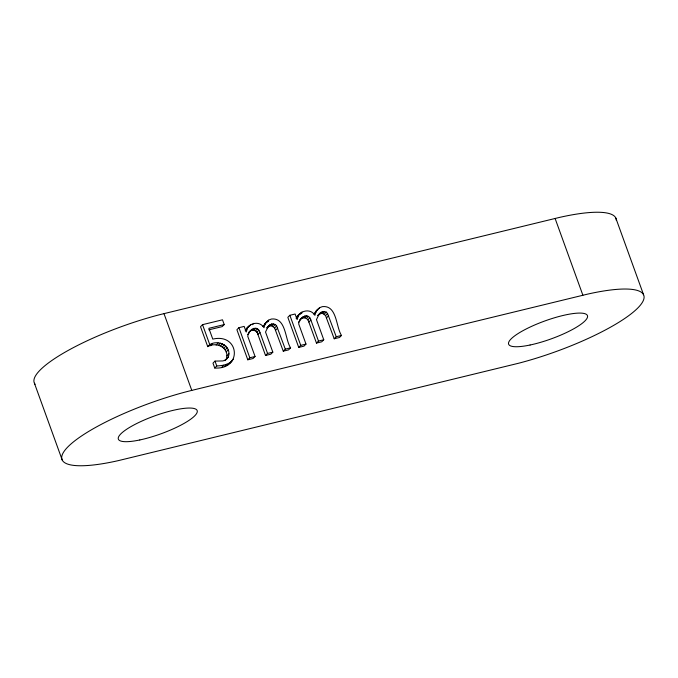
<?xml version="1.0" encoding="UTF-8"?>
<svg xmlns="http://www.w3.org/2000/svg" width="678" height="678" viewBox="0 0 678 678"><rect width="100%" height="100%" fill="white"/><g stroke="black" fill="none" stroke-linecap="round" stroke-linejoin="round"><path stroke-width="1.02" d="M224.952 360.713L226.282 359.094C229.995 348.119 216.511 341.229 207.731 346.636L200.51 326.694L202.536 324.66L222.486 319.813L224.215 324.576L222.189 326.61L208.892 329.839M224.215 324.576L208.866 328.305L212.782 339.11C239.546 332.788 242.732 369.807 214.74 368.018L212.977 363.145L215.002 361.111L223.054 360.925L226.308 359.493L228.308 357.06C232.02 346.085 218.536 339.195 209.756 344.602L207.731 346.636M266.818 327.915L269.878 325.94L271.709 325.847L274.598 327.949L283.268 351.162L288.548 349.882L290.574 347.848C284.938 339.339 286.252 317.296 271.386 319.033C267.285 319.974 264.7 323.762 263.988 327.737C259.242 319.872 248.301 323.406 245.25 330.83L248.885 326.254M317.745 315.524L320.813 313.55L322.643 313.456L325.533 315.558L334.203 338.771L339.475 337.491L341.5 335.457C335.873 326.949 337.186 304.905 322.321 306.642C318.211 307.583 315.626 311.371 314.914 315.338C310.168 307.481 299.235 311.016 296.176 318.44L299.82 313.863M247.275 328.796L246.224 332.059L244.173 326.406L238.927 327.686L236.902 329.72L247.792 359.798L253.038 358.518L255.064 356.484L247.767 336.322C248.055 330.025 257.64 324.092 259.945 332.423L267.556 353.45L265.53 355.484L257.92 334.457C257.174 330.203 251.623 328.601 249.046 332.212M298.201 316.406L297.15 319.669L295.108 314.016L289.862 315.287L287.836 317.321L298.718 347.407L303.973 346.127L305.998 344.093L298.693 323.931C298.99 317.635 308.566 311.702 310.88 320.033L318.49 341.051L316.465 343.085L308.854 322.067C308.1 317.812 302.558 316.211 299.981 319.821M266.556 321.931L262.962 326.508L264.988 324.474M317.482 309.541L313.889 314.109L315.914 312.083M229.749 363.222L233.368 359.187M210.561 345.738L212.587 343.704M216.121 345.017L218.146 342.983M218.486 345.221L220.511 343.187M220.57 345.814L222.596 343.78M222.376 346.789L224.401 344.755M223.901 348.136L225.927 346.102M225.155 349.873L227.181 347.839M251.063 324.44L246.86 328.288M252.445 324.703L253.792 323.347M226.13 351.992L228.155 349.958M249.165 332.084L252.191 329.084M247.69 334.491L249.038 333.135M252.055 330.254L254.081 328.22M214.74 368.018L216.765 365.984C222.028 365.628 227.774 365.027 231.774 361.188M226.918 355.857L228.944 353.823M253.919 330.152L255.945 328.118M226.282 359.094L228.308 357.06M255.521 330.813L257.547 328.779M221.816 367.23L223.842 365.196M268.691 320.118L266.666 322.152L268.463 321.431M256.852 332.254L258.877 330.22M224.994 366.23L227.02 364.196M227.639 364.891L229.664 362.857M257.92 334.457L259.945 332.423M266.929 327.779L269.98 324.787L271.903 323.906L275.31 324.482L276.624 325.915L285.294 349.128L283.268 351.162M269.878 325.94L271.903 323.906M271.709 325.847L273.734 323.813M273.285 326.516L275.31 324.482M274.598 327.949L276.624 325.915M275.666 330.144L277.692 328.11M247.792 359.798L249.818 357.764L255.064 356.484M297.795 315.897L301.99 312.05M300.091 319.685L303.125 316.694M298.617 322.101L299.964 320.745M302.981 317.855L305.007 315.821M304.846 317.753L306.871 315.719M269.98 324.787L268.276 326.423L265.53 332L272.836 352.162L270.81 354.196L265.53 355.484M306.448 318.423L308.473 316.389M319.618 307.727L315.456 311.575M307.778 319.863L309.804 317.829M308.854 322.067L310.88 320.033M317.855 315.389L320.906 312.397L322.838 311.516L326.237 312.092L327.559 313.524L336.229 336.737L334.203 338.771M320.813 313.55L322.838 311.516M322.643 313.456L324.669 311.422M324.211 314.126L326.237 312.092M325.533 315.558L327.559 313.524M326.593 317.753L328.618 315.719M298.718 347.407L300.744 345.373L305.998 344.093M320.906 312.397L319.202 314.033L316.465 319.609L323.762 339.771L321.736 341.805L316.465 343.085M264.53 323.965L265.954 322.762M299.964 314.084L301.786 313.346M616.31 220.367A101.819 23.077 -19.9 0 0 559.333 217.452L159.661 314.694A101.819 23.077 -19.9 0 0 35.078 384.273M191.781 390.392L187.459 391.477A101.819 23.077 -19.9 0 0 68.08 446.683A101.819 23.077 -19.9 0 0 118.667 460.548L518.339 363.306A101.819 23.077 -19.9 0 0 637.71 308.092A101.819 23.077 -19.9 0 0 587.123 294.235L191.781 390.392L163.983 313.609M267.556 353.45L272.836 352.162M285.294 349.128L290.574 347.848M318.49 341.051L323.762 339.771M336.229 336.737L341.5 335.457M615.785 217.994L643.575 294.769M555.096 218.452L582.885 295.227M289.862 315.287L300.744 345.373M238.927 327.686L249.818 357.764M202.536 324.66L209.756 344.602M215.002 361.111L216.765 365.984M34.425 383.231L62.215 460.006M530.077 345.009A41.917 9.5 -19.9 0 0 587.529 315.914A41.917 9.5 -19.9 0 0 526.501 328.813A41.917 9.5 -19.9 0 0 530.077 345.009M139.795 439.963A41.917 9.5 -19.9 0 0 197.247 410.868A41.917 9.5 -19.9 0 0 136.227 423.767A41.917 9.5 -19.9 0 0 139.795 439.963"/></g></svg>
